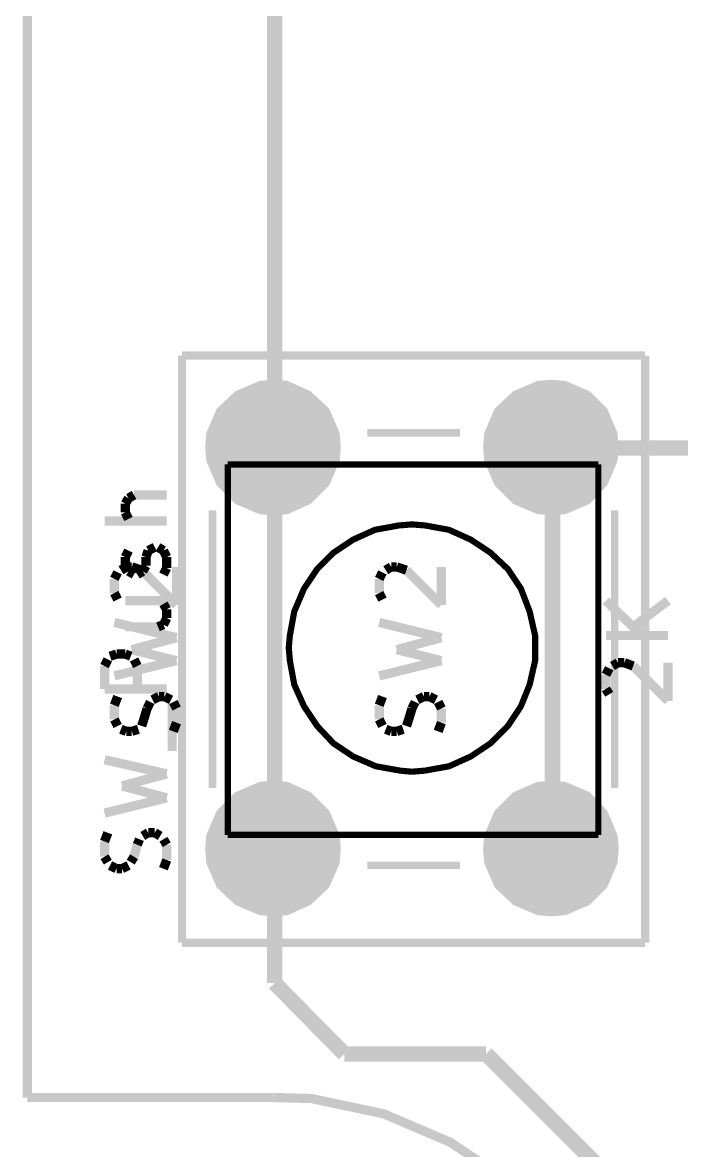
# Model space of a CAD drawing. Header units: millimetres. Extents: x 10 to 287, y 10 to 200.
# Drawn here: x 67.04 to 77.7, y 78.41 to 96.67 of the extents above; entities that cross this region are included whole.
import ezdxf

# ---------------------------------------------------------------- set-up
doc = ezdxf.new("R2010")
doc.units = ezdxf.units.MM
doc.layers.add('H', color=7, linetype='Continuous')
doc.layers.add('P', color=7, linetype='Continuous')

msp = doc.modelspace()

# ---------------------------------------------------------------- hatches: boundary and pattern name
at = {"layer": 'H', "linetype": 'Continuous'}
for points in [[(71.102, 88.759), (70.891, 88.777), (70.52, 88.935), (70.238, 89.2), (70.097, 89.588), (70.079, 89.782), (70.097, 89.994), (70.238, 90.364), (70.52, 90.646), (70.891, 90.805), (71.102, 90.823), (71.314, 90.805), (71.684, 90.646), (71.967, 90.364), (72.125, 89.994), (72.125, 89.782), (72.125, 89.588), (71.967, 89.2), (71.684, 88.935), (71.314, 88.777), (71.102, 88.759)], [(71.102, 88.759), (70.891, 88.777), (70.52, 88.935), (70.238, 89.2), (70.097, 89.588), (70.079, 89.782), (70.097, 89.994), (70.238, 90.364), (70.52, 90.646), (70.891, 90.805), (71.102, 90.823), (71.314, 90.805), (71.684, 90.646), (71.967, 90.364), (72.125, 89.994), (72.125, 89.782), (72.125, 89.588), (71.967, 89.2), (71.684, 88.935), (71.314, 88.777), (71.102, 88.759)], [(75.6, 88.759), (75.389, 88.777), (75.018, 88.935), (74.754, 89.2), (74.595, 89.588), (74.577, 89.782), (74.595, 89.994), (74.754, 90.364), (75.018, 90.646), (75.389, 90.805), (75.6, 90.823), (75.812, 90.805), (76.182, 90.646), (76.465, 90.364), (76.623, 89.994), (76.623, 89.782), (76.623, 89.588), (76.465, 89.2), (76.182, 88.935), (75.812, 88.777), (75.6, 88.759)], [(75.6, 88.759), (75.389, 88.777), (75.018, 88.935), (74.754, 89.2), (74.595, 89.588), (74.577, 89.782), (74.595, 89.994), (74.754, 90.364), (75.018, 90.646), (75.389, 90.805), (75.6, 90.823), (75.812, 90.805), (76.182, 90.646), (76.465, 90.364), (76.623, 89.994), (76.623, 89.782), (76.623, 89.588), (76.465, 89.2), (76.182, 88.935), (75.812, 88.777), (75.6, 88.759)], [(71.102, 89.253), (70.997, 89.27), (70.803, 89.341), (70.661, 89.5), (70.591, 89.694), (70.573, 89.782), (70.591, 89.888), (70.661, 90.082), (70.803, 90.223), (70.997, 90.311), (71.102, 90.311), (71.208, 90.311), (71.402, 90.223), (71.543, 90.082), (71.632, 89.888), (71.632, 89.782), (71.632, 89.676), (71.543, 89.5), (71.402, 89.341), (71.208, 89.27), (71.102, 89.253)], [(71.102, 89.253), (70.997, 89.27), (70.803, 89.341), (70.661, 89.5), (70.591, 89.694), (70.573, 89.782), (70.591, 89.888), (70.661, 90.082), (70.803, 90.223), (70.997, 90.311), (71.102, 90.311), (71.208, 90.311), (71.402, 90.223), (71.543, 90.082), (71.632, 89.888), (71.632, 89.782), (71.632, 89.676), (71.543, 89.5), (71.402, 89.341), (71.208, 89.27), (71.102, 89.253)], [(75.6, 89.253), (75.494, 89.27), (75.3, 89.341), (75.159, 89.5), (75.089, 89.694), (75.071, 89.782), (75.089, 89.888), (75.159, 90.082), (75.3, 90.223), (75.494, 90.311), (75.6, 90.311), (75.706, 90.311), (75.9, 90.223), (76.041, 90.082), (76.129, 89.888), (76.129, 89.782), (76.129, 89.676), (76.041, 89.5), (75.9, 89.341), (75.706, 89.27), (75.6, 89.253)], [(75.6, 89.253), (75.494, 89.27), (75.3, 89.341), (75.159, 89.5), (75.089, 89.694), (75.071, 89.782), (75.089, 89.888), (75.159, 90.082), (75.3, 90.223), (75.494, 90.311), (75.6, 90.311), (75.706, 90.311), (75.9, 90.223), (76.041, 90.082), (76.129, 89.888), (76.129, 89.782), (76.129, 89.676), (76.041, 89.5), (75.9, 89.341), (75.706, 89.27), (75.6, 89.253)], [(71.102, 82.268), (70.891, 82.268), (70.52, 82.427), (70.238, 82.709), (70.097, 83.079), (70.079, 83.291), (70.097, 83.503), (70.238, 83.873), (70.52, 84.138), (70.891, 84.296), (71.102, 84.314), (71.314, 84.296), (71.684, 84.138), (71.967, 83.873), (72.125, 83.503), (72.125, 83.291), (72.125, 83.079), (71.967, 82.709), (71.684, 82.427), (71.314, 82.268), (71.102, 82.268)], [(71.102, 82.268), (70.891, 82.268), (70.52, 82.427), (70.238, 82.709), (70.097, 83.079), (70.079, 83.291), (70.097, 83.503), (70.238, 83.873), (70.52, 84.138), (70.891, 84.296), (71.102, 84.314), (71.314, 84.296), (71.684, 84.138), (71.967, 83.873), (72.125, 83.503), (72.125, 83.291), (72.125, 83.079), (71.967, 82.709), (71.684, 82.427), (71.314, 82.268), (71.102, 82.268)], [(75.6, 82.268), (75.389, 82.268), (75.018, 82.427), (74.754, 82.709), (74.595, 83.079), (74.577, 83.291), (74.595, 83.503), (74.754, 83.873), (75.018, 84.138), (75.389, 84.296), (75.6, 84.314), (75.812, 84.296), (76.182, 84.138), (76.465, 83.873), (76.623, 83.503), (76.623, 83.291), (76.623, 83.079), (76.465, 82.709), (76.182, 82.427), (75.812, 82.268), (75.6, 82.268)], [(75.6, 82.268), (75.389, 82.268), (75.018, 82.427), (74.754, 82.709), (74.595, 83.079), (74.577, 83.291), (74.595, 83.503), (74.754, 83.873), (75.018, 84.138), (75.389, 84.296), (75.6, 84.314), (75.812, 84.296), (76.182, 84.138), (76.465, 83.873), (76.623, 83.503), (76.623, 83.291), (76.623, 83.079), (76.465, 82.709), (76.182, 82.427), (75.812, 82.268), (75.6, 82.268)], [(71.102, 82.762), (70.997, 82.762), (70.803, 82.85), (70.661, 82.991), (70.591, 83.185), (70.573, 83.291), (70.591, 83.397), (70.661, 83.591), (70.803, 83.732), (70.997, 83.802), (71.102, 83.82), (71.208, 83.802), (71.402, 83.732), (71.543, 83.591), (71.632, 83.397), (71.632, 83.291), (71.632, 83.185), (71.543, 82.991), (71.402, 82.85), (71.208, 82.762), (71.102, 82.762)], [(71.102, 82.762), (70.997, 82.762), (70.803, 82.85), (70.661, 82.991), (70.591, 83.185), (70.573, 83.291), (70.591, 83.397), (70.661, 83.591), (70.803, 83.732), (70.997, 83.802), (71.102, 83.82), (71.208, 83.802), (71.402, 83.732), (71.543, 83.591), (71.632, 83.397), (71.632, 83.291), (71.632, 83.185), (71.543, 82.991), (71.402, 82.85), (71.208, 82.762), (71.102, 82.762)], [(75.6, 82.762), (75.494, 82.762), (75.3, 82.85), (75.159, 82.991), (75.089, 83.185), (75.071, 83.291), (75.089, 83.397), (75.159, 83.591), (75.3, 83.732), (75.494, 83.802), (75.6, 83.82), (75.706, 83.802), (75.9, 83.732), (76.041, 83.591), (76.129, 83.397), (76.129, 83.291), (76.129, 83.185), (76.041, 82.991), (75.9, 82.85), (75.706, 82.762), (75.6, 82.762)], [(75.6, 82.762), (75.494, 82.762), (75.3, 82.85), (75.159, 82.991), (75.089, 83.185), (75.071, 83.291), (75.089, 83.397), (75.159, 83.591), (75.3, 83.732), (75.494, 83.802), (75.6, 83.82), (75.706, 83.802), (75.9, 83.732), (76.041, 83.591), (76.129, 83.397), (76.129, 83.291), (76.129, 83.185), (76.041, 82.991), (75.9, 82.85), (75.706, 82.762), (75.6, 82.762)]]:
    msp.add_hatch(color=256, dxfattribs=at).paths.add_polyline_path(points)

# ---------------------------------------------------------------- linework, layer by layer
at = {"layer": 'P'}
for points, const_width in [([(67.116, 79.269), (67.116, 129.946)], 0.15), ([(67.116, 79.269), (67.116, 129.946)], 0.15), ([(71.12, 101.371), (71.12, 89.782)], 0.25), ([(71.12, 101.371), (71.12, 89.782)], 0.25), ([(69.621, 91.281), (69.621, 91.017)], 0.132), ([(69.868, 91.281), (69.621, 91.281)], 0.132), ([(69.621, 91.281), (69.621, 91.017)], 0.132), ([(69.868, 91.281), (69.621, 91.281)], 0.132), ([(69.868, 91.281), (76.87, 91.281)], 0.132), ([(69.868, 91.281), (76.87, 91.281)], 0.132), ([(76.87, 91.281), (77.117, 91.281)], 0.132), ([(76.87, 91.281), (77.117, 91.281)], 0.132), ([(77.117, 91.281), (77.117, 91.017)], 0.132), ([(77.117, 91.281), (77.117, 91.017)], 0.132), ([(69.621, 82.021), (69.621, 91.017)], 0.132), ([(69.621, 82.021), (69.621, 91.017)], 0.132), ([(77.117, 91.017), (77.117, 82.021)], 0.132), ([(77.117, 91.017), (77.117, 82.021)], 0.132), ([(72.125, 89.8), (72.108, 90.011), (71.949, 90.382), (71.667, 90.646), (71.314, 90.805), (71.102, 90.823), (70.891, 90.805), (70.52, 90.646), (70.238, 90.382), (70.079, 90.011), (70.062, 89.8), (70.079, 89.588), (70.238, 89.218), (70.52, 88.935), (70.891, 88.777), (71.102, 88.759), (71.314, 88.777), (71.667, 88.935), (71.949, 89.218), (72.108, 89.588), (72.125, 89.8), (72.125, 89.8)], 0.132), ([(72.125, 89.8), (72.108, 90.011), (71.949, 90.382), (71.667, 90.646), (71.314, 90.805), (71.102, 90.823), (70.891, 90.805), (70.52, 90.646), (70.238, 90.382), (70.079, 90.011), (70.062, 89.8), (70.079, 89.588), (70.238, 89.218), (70.52, 88.935), (70.891, 88.777), (71.102, 88.759), (71.314, 88.777), (71.667, 88.935), (71.949, 89.218), (72.108, 89.588), (72.125, 89.8), (72.125, 89.8)], 0.132), ([(76.623, 89.8), (76.606, 90.011), (76.447, 90.382), (76.182, 90.646), (75.812, 90.805), (75.6, 90.823), (75.389, 90.805), (75.018, 90.646), (74.736, 90.382), (74.577, 90.011), (74.56, 89.8), (74.577, 89.588), (74.736, 89.218), (75.018, 88.935), (75.389, 88.777), (75.6, 88.759), (75.812, 88.777), (76.182, 88.935), (76.447, 89.218), (76.606, 89.588), (76.623, 89.8), (76.623, 89.8)], 0.132), ([(76.623, 89.8), (76.606, 90.011), (76.447, 90.382), (76.182, 90.646), (75.812, 90.805), (75.6, 90.823), (75.389, 90.805), (75.018, 90.646), (74.736, 90.382), (74.577, 90.011), (74.56, 89.8), (74.577, 89.588), (74.736, 89.218), (75.018, 88.935), (75.389, 88.777), (75.6, 88.759), (75.812, 88.777), (76.182, 88.935), (76.447, 89.218), (76.606, 89.588), (76.623, 89.8), (76.623, 89.8)], 0.132), ([(71.632, 89.8), (71.614, 89.905), (71.543, 90.099), (71.402, 90.241), (71.208, 90.311), (71.102, 90.329), (70.979, 90.311), (70.803, 90.241), (70.661, 90.099), (70.573, 89.905), (70.573, 89.8), (70.573, 89.694), (70.661, 89.5), (70.803, 89.359), (70.979, 89.27), (71.102, 89.27), (71.208, 89.27), (71.402, 89.359), (71.543, 89.5), (71.614, 89.694), (71.632, 89.8), (71.632, 89.8)], 0.132), ([(71.632, 89.8), (71.614, 89.905), (71.543, 90.099), (71.402, 90.241), (71.208, 90.311), (71.102, 90.329), (70.979, 90.311), (70.803, 90.241), (70.661, 90.099), (70.573, 89.905), (70.573, 89.8), (70.573, 89.694), (70.661, 89.5), (70.803, 89.359), (70.979, 89.27), (71.102, 89.27), (71.208, 89.27), (71.402, 89.359), (71.543, 89.5), (71.614, 89.694), (71.632, 89.8), (71.632, 89.8)], 0.132), ([(76.129, 89.8), (76.112, 89.905), (76.041, 90.099), (75.9, 90.241), (75.706, 90.311), (75.6, 90.329), (75.494, 90.311), (75.3, 90.241), (75.159, 90.099), (75.071, 89.905), (75.071, 89.8), (75.071, 89.694), (75.159, 89.5), (75.3, 89.359), (75.494, 89.27), (75.6, 89.27), (75.706, 89.27), (75.9, 89.359), (76.041, 89.5), (76.112, 89.694), (76.129, 89.8), (76.129, 89.8)], 0.132), ([(76.129, 89.8), (76.112, 89.905), (76.041, 90.099), (75.9, 90.241), (75.706, 90.311), (75.6, 90.329), (75.494, 90.311), (75.3, 90.241), (75.159, 90.099), (75.071, 89.905), (75.071, 89.8), (75.071, 89.694), (75.159, 89.5), (75.3, 89.359), (75.494, 89.27), (75.6, 89.27), (75.706, 89.27), (75.9, 89.359), (76.041, 89.5), (76.112, 89.694), (76.129, 89.8), (76.129, 89.8)], 0.132), ([(74.119, 90.029), (72.619, 90.029)], 0.12), ([(74.119, 90.029), (72.619, 90.029)], 0.12), ([(71.12, 89.782), (71.12, 83.273)], 0.25), ([(71.12, 89.782), (71.12, 83.273)], 0.25), ([(75.618, 84.684), (75.618, 89.782)], 0.25), ([(75.618, 89.782), (78.387, 89.782)], 0.25), ([(75.618, 84.684), (75.618, 89.782)], 0.25), ([(75.618, 89.782), (78.387, 89.782)], 0.25), ([(70.362, 89.517), (76.359, 89.517)], 0.1), ([(70.362, 83.52), (70.362, 89.517)], 0.1), ([(70.362, 89.517), (76.359, 89.517)], 0.1), ([(70.362, 83.52), (70.362, 89.517)], 0.1), ([(76.359, 89.517), (76.359, 86.519)], 0.1), ([(76.359, 89.517), (76.359, 86.519)], 0.1), ([(68.756, 88.971), (68.703, 88.882)], 0.15), ([(68.756, 88.971), (68.703, 88.882)], 0.15), ([(68.703, 88.882), (68.703, 88.741)], 0.15), ([(68.703, 88.882), (68.703, 88.741)], 0.15), ([(68.845, 89.023), (68.756, 88.971)], 0.15), ([(68.845, 89.023), (68.756, 88.971)], 0.15), ([(69.374, 89.023), (68.845, 89.023)], 0.15), ([(69.374, 89.023), (68.845, 89.023)], 0.15), ([(68.703, 88.741), (68.756, 88.635)], 0.15), ([(68.703, 88.741), (68.756, 88.635)], 0.15), ([(70.115, 88.777), (70.115, 84.279)], 0.12), ([(70.115, 88.777), (70.115, 84.279)], 0.12), ([(76.623, 84.279), (76.623, 88.777)], 0.12), ([(76.623, 84.279), (76.623, 88.777)], 0.12), ([(69.374, 88.6), (68.368, 88.6)], 0.15), ([(69.374, 88.6), (68.368, 88.6)], 0.15), ([(75.336, 86.554), (75.336, 86.748), (75.248, 87.136), (75.106, 87.507), (74.895, 87.824), (74.613, 88.089), (74.295, 88.3), (73.942, 88.459), (73.554, 88.53), (73.343, 88.547), (73.131, 88.53), (72.743, 88.459), (72.39, 88.3), (72.073, 88.089), (71.808, 87.824), (71.596, 87.507), (71.438, 87.136), (71.367, 86.748), (71.349, 86.554), (71.367, 86.342), (71.438, 85.954), (71.596, 85.602), (71.808, 85.284), (72.073, 85.002), (72.39, 84.79), (72.76, 84.631), (73.148, 84.561), (73.343, 84.543), (73.554, 84.561), (73.942, 84.631), (74.295, 84.79), (74.613, 85.002), (74.895, 85.284), (75.106, 85.602), (75.248, 85.954), (75.336, 86.342), (75.336, 86.554), (75.336, 86.554)], 0.1), ([(75.336, 86.554), (75.336, 86.748), (75.248, 87.136), (75.106, 87.507), (74.895, 87.824), (74.613, 88.089), (74.295, 88.3), (73.942, 88.459), (73.554, 88.53), (73.343, 88.547), (73.131, 88.53), (72.743, 88.459), (72.39, 88.3), (72.073, 88.089), (71.808, 87.824), (71.596, 87.507), (71.438, 87.136), (71.367, 86.748), (71.349, 86.554), (71.367, 86.342), (71.438, 85.954), (71.596, 85.602), (71.808, 85.284), (72.073, 85.002), (72.39, 84.79), (72.76, 84.631), (73.148, 84.561), (73.343, 84.543), (73.554, 84.561), (73.942, 84.631), (74.295, 84.79), (74.613, 85.002), (74.895, 85.284), (75.106, 85.602), (75.248, 85.954), (75.336, 86.342), (75.336, 86.554), (75.336, 86.554)], 0.1), ([(68.703, 88.018), (68.756, 88.124)], 0.15), ([(68.703, 88.018), (68.756, 88.124)], 0.15), ([(69.074, 88.124), (69.039, 88.018)], 0.15), ([(69.074, 88.124), (69.039, 88.018)], 0.15), ([(69.18, 88.177), (69.074, 88.124)], 0.15), ([(69.18, 88.177), (69.074, 88.124)], 0.15), ([(69.321, 88.124), (69.233, 88.177)], 0.15), ([(69.321, 88.124), (69.233, 88.177)], 0.15), ([(69.374, 88.018), (69.321, 88.124)], 0.15), ([(69.374, 88.018), (69.321, 88.124)], 0.15), ([(68.703, 87.877), (68.703, 88.018)], 0.15), ([(68.703, 87.877), (68.703, 88.018)], 0.15), ([(69.039, 88.018), (69.039, 87.877)], 0.15), ([(69.039, 88.018), (69.039, 87.877)], 0.15), ([(69.374, 87.842), (69.374, 88.018)], 0.15), ([(69.374, 87.842), (69.374, 88.018)], 0.15), ([(68.527, 87.665), (68.58, 87.771)], 0.15), ([(68.527, 87.665), (68.58, 87.771)], 0.15), ([(68.633, 87.806), (68.721, 87.859)], 0.15), ([(68.633, 87.806), (68.721, 87.859)], 0.15), ([(68.756, 87.789), (68.703, 87.877)], 0.15), ([(68.756, 87.789), (68.703, 87.877)], 0.15), ([(68.721, 87.859), (68.809, 87.859)], 0.15), ([(68.721, 87.859), (68.809, 87.859)], 0.15), ([(68.845, 87.736), (68.756, 87.789)], 0.15), ([(68.845, 87.736), (68.756, 87.789)], 0.15), ([(68.809, 87.859), (68.968, 87.806)], 0.15), ([(68.809, 87.859), (68.968, 87.806)], 0.15), ([(68.986, 87.789), (68.898, 87.736)], 0.15), ([(68.986, 87.789), (68.898, 87.736)], 0.15), ([(68.968, 87.806), (69.533, 87.242)], 0.15), ([(68.968, 87.806), (69.533, 87.242)], 0.15), ([(69.039, 87.877), (68.986, 87.789)], 0.15), ([(69.039, 87.877), (68.986, 87.789)], 0.15), ([(69.321, 87.736), (69.374, 87.842)], 0.15), ([(69.321, 87.736), (69.374, 87.842)], 0.15), ([(69.533, 87.242), (69.533, 87.859)], 0.15), ([(69.533, 87.242), (69.533, 87.859)], 0.15), ([(72.813, 87.665), (72.866, 87.771)], 0.15), ([(72.813, 87.665), (72.866, 87.771)], 0.15), ([(72.919, 87.806), (73.007, 87.859)], 0.15), ([(72.919, 87.806), (73.007, 87.859)], 0.15), ([(73.007, 87.859), (73.096, 87.859)], 0.15), ([(73.007, 87.859), (73.096, 87.859)], 0.15), ([(73.096, 87.859), (73.254, 87.806)], 0.15), ([(73.096, 87.859), (73.254, 87.806)], 0.15), ([(73.254, 87.806), (73.819, 87.242)], 0.15), ([(73.254, 87.806), (73.819, 87.242)], 0.15), ([(73.819, 87.242), (73.819, 87.859)], 0.15), ([(73.819, 87.242), (73.819, 87.859)], 0.15), ([(68.527, 87.436), (68.527, 87.665)], 0.15), ([(68.527, 87.436), (68.527, 87.665)], 0.15), ([(72.813, 87.436), (72.813, 87.665)], 0.15), ([(72.813, 87.436), (72.813, 87.665)], 0.15), ([(68.58, 87.33), (68.527, 87.436)], 0.15), ([(68.58, 87.33), (68.527, 87.436)], 0.15), ([(72.866, 87.33), (72.813, 87.436)], 0.15), ([(72.866, 87.33), (72.813, 87.436)], 0.15), ([(68.703, 87.313), (69.374, 87.313)], 0.15), ([(68.703, 87.313), (69.374, 87.313)], 0.15), ([(69.374, 87.171), (69.321, 87.26)], 0.15), ([(69.374, 87.171), (69.321, 87.26)], 0.15), ([(76.482, 87.313), (77.064, 86.748)], 0.15), ([(76.482, 87.313), (77.064, 86.748)], 0.15), ([(77.488, 87.313), (76.923, 86.889)], 0.15), ([(77.488, 87.313), (76.923, 86.889)], 0.15), ([(69.321, 86.924), (69.374, 87.03)], 0.15), ([(69.321, 86.924), (69.374, 87.03)], 0.15), ([(69.374, 87.03), (69.374, 87.171)], 0.15), ([(69.374, 87.03), (69.374, 87.171)], 0.15), ([(69.533, 86.713), (68.527, 86.96)], 0.15), ([(69.533, 86.713), (68.527, 86.96)], 0.15), ([(68.703, 86.889), (69.233, 86.889)], 0.15), ([(68.703, 86.889), (69.233, 86.889)], 0.15), ([(69.233, 86.889), (69.321, 86.924)], 0.15), ([(69.233, 86.889), (69.321, 86.924)], 0.15), ([(73.819, 86.713), (72.813, 86.96)], 0.15), ([(73.819, 86.713), (72.813, 86.96)], 0.15), ([(68.809, 86.519), (69.533, 86.713)], 0.15), ([(68.809, 86.519), (69.533, 86.713)], 0.15), ([(73.096, 86.519), (73.819, 86.713)], 0.15), ([(73.096, 86.519), (73.819, 86.713)], 0.15), ([(77.488, 86.748), (76.482, 86.748)], 0.15), ([(77.488, 86.748), (76.482, 86.748)], 0.15), ([(69.533, 86.342), (68.809, 86.519)], 0.15), ([(69.533, 86.342), (68.809, 86.519)], 0.15), ([(73.819, 86.342), (73.096, 86.519)], 0.15), ([(73.819, 86.342), (73.096, 86.519)], 0.15), ([(76.359, 86.519), (76.359, 83.52)], 0.1), ([(76.359, 86.519), (76.359, 83.52)], 0.1), ([(68.368, 86.254), (68.421, 86.36)], 0.15), ([(68.368, 86.254), (68.421, 86.36)], 0.15), ([(68.457, 86.413), (68.562, 86.448)], 0.15), ([(68.457, 86.413), (68.562, 86.448)], 0.15), ([(68.527, 86.095), (69.533, 86.342)], 0.15), ([(68.527, 86.095), (69.533, 86.342)], 0.15), ([(68.562, 86.448), (68.703, 86.448)], 0.15), ([(68.562, 86.448), (68.703, 86.448)], 0.15), ([(68.703, 86.448), (68.792, 86.413)], 0.15), ([(68.703, 86.448), (68.792, 86.413)], 0.15), ([(68.845, 86.36), (68.898, 86.254)], 0.15), ([(68.845, 86.36), (68.898, 86.254)], 0.15), ([(72.813, 86.095), (73.819, 86.342)], 0.15), ([(72.813, 86.095), (73.819, 86.342)], 0.15), ([(76.588, 86.254), (76.676, 86.307)], 0.15), ([(76.588, 86.254), (76.676, 86.307)], 0.15), ([(76.676, 86.307), (76.782, 86.307)], 0.15), ([(76.676, 86.307), (76.782, 86.307)], 0.15), ([(76.782, 86.307), (76.923, 86.254)], 0.15), ([(76.782, 86.307), (76.923, 86.254)], 0.15), ([(77.488, 85.69), (77.488, 86.307)], 0.15), ([(77.488, 85.69), (77.488, 86.307)], 0.15), ([(68.368, 85.884), (68.368, 86.254)], 0.15), ([(68.368, 85.884), (68.368, 86.254)], 0.15), ([(68.898, 86.254), (68.898, 85.884)], 0.15), ([(68.898, 86.254), (68.898, 85.884)], 0.15), ([(76.482, 86.113), (76.535, 86.219)], 0.15), ([(76.482, 86.113), (76.535, 86.219)], 0.15), ([(76.482, 85.884), (76.482, 86.113)], 0.15), ([(76.482, 85.884), (76.482, 86.113)], 0.15), ([(76.923, 86.254), (77.488, 85.69)], 0.15), ([(76.923, 86.254), (77.488, 85.69)], 0.15), ([(69.374, 85.884), (68.368, 85.884)], 0.15), ([(69.374, 85.884), (68.368, 85.884)], 0.15), ([(68.527, 85.619), (68.58, 85.76)], 0.15), ([(68.527, 85.619), (68.58, 85.76)], 0.15), ([(69.25, 85.76), (69.144, 85.707)], 0.15), ([(69.25, 85.76), (69.144, 85.707)], 0.15), ([(69.338, 85.76), (69.25, 85.76)], 0.15), ([(69.338, 85.76), (69.25, 85.76)], 0.15), ([(69.444, 85.707), (69.338, 85.76)], 0.15), ([(69.444, 85.707), (69.338, 85.76)], 0.15), ([(72.813, 85.619), (72.866, 85.76)], 0.15), ([(72.813, 85.619), (72.866, 85.76)], 0.15), ([(73.537, 85.76), (73.431, 85.707)], 0.15), ([(73.537, 85.76), (73.431, 85.707)], 0.15), ([(73.625, 85.76), (73.537, 85.76)], 0.15), ([(73.625, 85.76), (73.537, 85.76)], 0.15), ([(73.731, 85.707), (73.625, 85.76)], 0.15), ([(73.731, 85.707), (73.625, 85.76)], 0.15), ([(76.535, 85.796), (76.482, 85.884)], 0.15), ([(76.535, 85.796), (76.482, 85.884)], 0.15), ([(68.527, 85.39), (68.527, 85.619)], 0.15), ([(68.527, 85.39), (68.527, 85.619)], 0.15), ([(69.056, 85.566), (69.003, 85.39)], 0.15), ([(69.056, 85.566), (69.003, 85.39)], 0.15), ([(69.109, 85.672), (69.056, 85.566)], 0.15), ([(69.109, 85.672), (69.056, 85.566)], 0.15), ([(69.462, 84.878), (69.462, 85.637)], 0.15), ([(69.462, 84.878), (69.462, 85.637)], 0.15), ([(69.533, 85.566), (69.48, 85.672)], 0.15), ([(69.533, 85.566), (69.48, 85.672)], 0.15), ([(69.533, 85.337), (69.533, 85.566)], 0.15), ([(69.533, 85.337), (69.533, 85.566)], 0.15), ([(72.813, 85.39), (72.813, 85.619)], 0.15), ([(72.813, 85.39), (72.813, 85.619)], 0.15), ([(73.343, 85.566), (73.29, 85.39)], 0.15), ([(73.343, 85.566), (73.29, 85.39)], 0.15), ([(73.395, 85.672), (73.343, 85.566)], 0.15), ([(73.395, 85.672), (73.343, 85.566)], 0.15), ([(73.819, 85.566), (73.766, 85.672)], 0.15), ([(73.819, 85.566), (73.766, 85.672)], 0.15), ([(73.819, 85.337), (73.819, 85.566)], 0.15), ([(73.819, 85.337), (73.819, 85.566)], 0.15), ([(68.58, 85.284), (68.527, 85.39)], 0.15), ([(68.58, 85.284), (68.527, 85.39)], 0.15), ([(69.003, 85.39), (68.968, 85.284)], 0.15), ([(69.003, 85.39), (68.968, 85.284)], 0.15), ([(72.866, 85.284), (72.813, 85.39)], 0.15), ([(72.866, 85.284), (72.813, 85.39)], 0.15), ([(73.29, 85.39), (73.254, 85.284)], 0.15), ([(73.29, 85.39), (73.254, 85.284)], 0.15), ([(68.721, 85.196), (68.633, 85.231)], 0.15), ([(68.721, 85.196), (68.633, 85.231)], 0.15), ([(68.809, 85.196), (68.721, 85.196)], 0.15), ([(68.809, 85.196), (68.721, 85.196)], 0.15), ([(68.915, 85.231), (68.809, 85.196)], 0.15), ([(68.915, 85.231), (68.809, 85.196)], 0.15), ([(69.48, 85.196), (69.533, 85.337)], 0.15), ([(69.48, 85.196), (69.533, 85.337)], 0.15), ([(73.007, 85.196), (72.919, 85.231)], 0.15), ([(73.007, 85.196), (72.919, 85.231)], 0.15), ([(73.096, 85.196), (73.007, 85.196)], 0.15), ([(73.096, 85.196), (73.007, 85.196)], 0.15), ([(73.201, 85.231), (73.096, 85.196)], 0.15), ([(73.201, 85.231), (73.096, 85.196)], 0.15), ([(73.766, 85.196), (73.819, 85.337)], 0.15), ([(73.766, 85.196), (73.819, 85.337)], 0.15), ([(69.374, 84.508), (68.368, 84.737)], 0.15), ([(69.374, 84.508), (68.368, 84.737)], 0.15), ([(75.618, 83.273), (75.618, 84.684)], 0.25), ([(75.618, 83.273), (75.618, 84.684)], 0.25), ([(68.651, 84.314), (69.374, 84.508)], 0.15), ([(68.651, 84.314), (69.374, 84.508)], 0.15), ([(69.374, 84.12), (68.651, 84.314)], 0.15), ([(69.374, 84.12), (68.651, 84.314)], 0.15), ([(72.125, 83.291), (72.108, 83.503), (71.949, 83.873), (71.667, 84.155), (71.314, 84.314), (71.102, 84.332), (70.891, 84.314), (70.52, 84.155), (70.238, 83.873), (70.079, 83.503), (70.062, 83.291), (70.079, 83.079), (70.238, 82.709), (70.52, 82.444), (70.891, 82.285), (71.102, 82.268), (71.314, 82.285), (71.667, 82.444), (71.949, 82.709), (72.108, 83.079), (72.125, 83.291), (72.125, 83.291)], 0.132), ([(72.125, 83.291), (72.108, 83.503), (71.949, 83.873), (71.667, 84.155), (71.314, 84.314), (71.102, 84.332), (70.891, 84.314), (70.52, 84.155), (70.238, 83.873), (70.079, 83.503), (70.062, 83.291), (70.079, 83.079), (70.238, 82.709), (70.52, 82.444), (70.891, 82.285), (71.102, 82.268), (71.314, 82.285), (71.667, 82.444), (71.949, 82.709), (72.108, 83.079), (72.125, 83.291), (72.125, 83.291)], 0.132), ([(76.623, 83.291), (76.606, 83.503), (76.447, 83.873), (76.182, 84.155), (75.812, 84.314), (75.6, 84.332), (75.389, 84.314), (75.018, 84.155), (74.736, 83.873), (74.577, 83.503), (74.56, 83.291), (74.577, 83.079), (74.736, 82.709), (75.018, 82.444), (75.389, 82.285), (75.6, 82.268), (75.812, 82.285), (76.182, 82.444), (76.447, 82.709), (76.606, 83.079), (76.623, 83.291), (76.623, 83.291)], 0.132), ([(76.623, 83.291), (76.606, 83.503), (76.447, 83.873), (76.182, 84.155), (75.812, 84.314), (75.6, 84.332), (75.389, 84.314), (75.018, 84.155), (74.736, 83.873), (74.577, 83.503), (74.56, 83.291), (74.577, 83.079), (74.736, 82.709), (75.018, 82.444), (75.389, 82.285), (75.6, 82.268), (75.812, 82.285), (76.182, 82.444), (76.447, 82.709), (76.606, 83.079), (76.623, 83.291), (76.623, 83.291)], 0.132), ([(68.368, 83.873), (69.374, 84.12)], 0.15), ([(68.368, 83.873), (69.374, 84.12)], 0.15), ([(71.632, 83.291), (71.614, 83.397), (71.543, 83.591), (71.402, 83.732), (71.208, 83.82), (71.102, 83.82), (70.979, 83.82), (70.803, 83.732), (70.661, 83.591), (70.573, 83.397), (70.573, 83.291), (70.573, 83.185), (70.661, 82.991), (70.803, 82.85), (70.979, 82.779), (71.102, 82.762), (71.208, 82.779), (71.402, 82.85), (71.543, 82.991), (71.614, 83.185), (71.632, 83.291), (71.632, 83.291)], 0.132), ([(71.632, 83.291), (71.614, 83.397), (71.543, 83.591), (71.402, 83.732), (71.208, 83.82), (71.102, 83.82), (70.979, 83.82), (70.803, 83.732), (70.661, 83.591), (70.573, 83.397), (70.573, 83.291), (70.573, 83.185), (70.661, 82.991), (70.803, 82.85), (70.979, 82.779), (71.102, 82.762), (71.208, 82.779), (71.402, 82.85), (71.543, 82.991), (71.614, 83.185), (71.632, 83.291), (71.632, 83.291)], 0.132), ([(76.129, 83.291), (76.112, 83.397), (76.041, 83.591), (75.9, 83.732), (75.706, 83.82), (75.6, 83.82), (75.494, 83.82), (75.3, 83.732), (75.159, 83.591), (75.071, 83.397), (75.071, 83.291), (75.071, 83.185), (75.159, 82.991), (75.3, 82.85), (75.494, 82.779), (75.6, 82.762), (75.706, 82.779), (75.9, 82.85), (76.041, 82.991), (76.112, 83.185), (76.129, 83.291), (76.129, 83.291)], 0.132), ([(76.129, 83.291), (76.112, 83.397), (76.041, 83.591), (75.9, 83.732), (75.706, 83.82), (75.6, 83.82), (75.494, 83.82), (75.3, 83.732), (75.159, 83.591), (75.071, 83.397), (75.071, 83.291), (75.071, 83.185), (75.159, 82.991), (75.3, 82.85), (75.494, 82.779), (75.6, 82.762), (75.706, 82.779), (75.9, 82.85), (76.041, 82.991), (76.112, 83.185), (76.129, 83.291), (76.129, 83.291)], 0.132), ([(68.368, 83.414), (68.421, 83.555)], 0.15), ([(68.368, 83.414), (68.421, 83.555)], 0.15), ([(69.074, 83.555), (68.986, 83.503)], 0.15), ([(69.074, 83.555), (68.986, 83.503)], 0.15), ([(69.18, 83.555), (69.074, 83.555)], 0.15), ([(69.18, 83.555), (69.074, 83.555)], 0.15), ([(69.268, 83.503), (69.18, 83.555)], 0.15), ([(69.268, 83.503), (69.18, 83.555)], 0.15), ([(68.368, 83.167), (68.368, 83.414)], 0.15), ([(68.368, 83.167), (68.368, 83.414)], 0.15), ([(68.933, 83.45), (68.898, 83.361)], 0.15), ([(68.933, 83.45), (68.898, 83.361)], 0.15), ([(69.374, 83.361), (69.321, 83.45)], 0.15), ([(69.374, 83.361), (69.321, 83.45)], 0.15), ([(76.359, 83.52), (70.362, 83.52)], 0.1), ([(76.359, 83.52), (70.362, 83.52)], 0.1), ([(68.898, 83.361), (68.845, 83.167)], 0.15), ([(68.898, 83.361), (68.845, 83.167)], 0.15), ([(69.374, 83.114), (69.374, 83.361)], 0.15), ([(69.374, 83.114), (69.374, 83.361)], 0.15), ([(71.12, 83.273), (71.12, 81.121)], 0.25), ([(71.12, 83.273), (71.12, 81.121)], 0.25), ([(68.421, 83.079), (68.368, 83.167)], 0.15), ([(68.421, 83.079), (68.368, 83.167)], 0.15), ([(68.562, 82.973), (68.457, 83.026)], 0.15), ([(68.562, 82.973), (68.457, 83.026)], 0.15), ([(68.756, 83.026), (68.651, 82.973)], 0.15), ([(68.756, 83.026), (68.651, 82.973)], 0.15), ([(68.845, 83.167), (68.792, 83.079)], 0.15), ([(68.845, 83.167), (68.792, 83.079)], 0.15), ([(69.321, 82.973), (69.374, 83.114)], 0.15), ([(69.321, 82.973), (69.374, 83.114)], 0.15), ([(72.619, 83.026), (74.119, 83.026)], 0.12), ([(72.619, 83.026), (74.119, 83.026)], 0.12), ([(68.651, 82.973), (68.562, 82.973)], 0.15), ([(68.651, 82.973), (68.562, 82.973)], 0.15), ([(69.621, 82.021), (69.621, 81.774)], 0.132), ([(69.621, 82.021), (69.621, 81.774)], 0.132), ([(77.117, 82.021), (77.117, 81.774)], 0.132), ([(77.117, 82.021), (77.117, 81.774)], 0.132), ([(69.621, 81.774), (69.868, 81.774)], 0.132), ([(69.621, 81.774), (69.868, 81.774)], 0.132), ([(76.87, 81.774), (69.868, 81.774)], 0.132), ([(76.87, 81.774), (69.868, 81.774)], 0.132), ([(77.117, 81.774), (76.87, 81.774)], 0.132), ([(77.117, 81.774), (76.87, 81.774)], 0.132), ([(71.12, 81.121), (72.249, 79.975)], 0.25), ([(71.12, 81.121), (72.249, 79.975)], 0.25), ([(72.249, 79.975), (74.542, 79.975)], 0.25), ([(72.249, 79.975), (74.542, 79.975)], 0.25), ([(74.542, 79.975), (76.323, 78.193)], 0.25), ([(74.542, 79.975), (76.323, 78.193)], 0.25), ([(71.102, 79.269), (67.116, 79.269)], 0.15), ([(71.102, 79.269), (67.116, 79.269)], 0.15), ([(77.082, 73.272), (77.082, 73.184), (77.082, 73.29), (77.064, 73.907), (76.817, 75.071), (76.359, 76.147), (75.724, 77.1), (74.912, 77.911), (73.96, 78.546), (72.884, 79.005), (71.72, 79.252), (71.102, 79.269)], 0.15), ([(77.082, 73.272), (77.082, 73.184), (77.082, 73.29), (77.064, 73.907), (76.817, 75.071), (76.359, 76.147), (75.724, 77.1), (74.912, 77.911), (73.96, 78.546), (72.884, 79.005), (71.72, 79.252), (71.102, 79.269)], 0.15)]:
    msp.add_lwpolyline(points, dxfattribs=dict(at, const_width=const_width))

doc.saveas('drawing.dxf')
